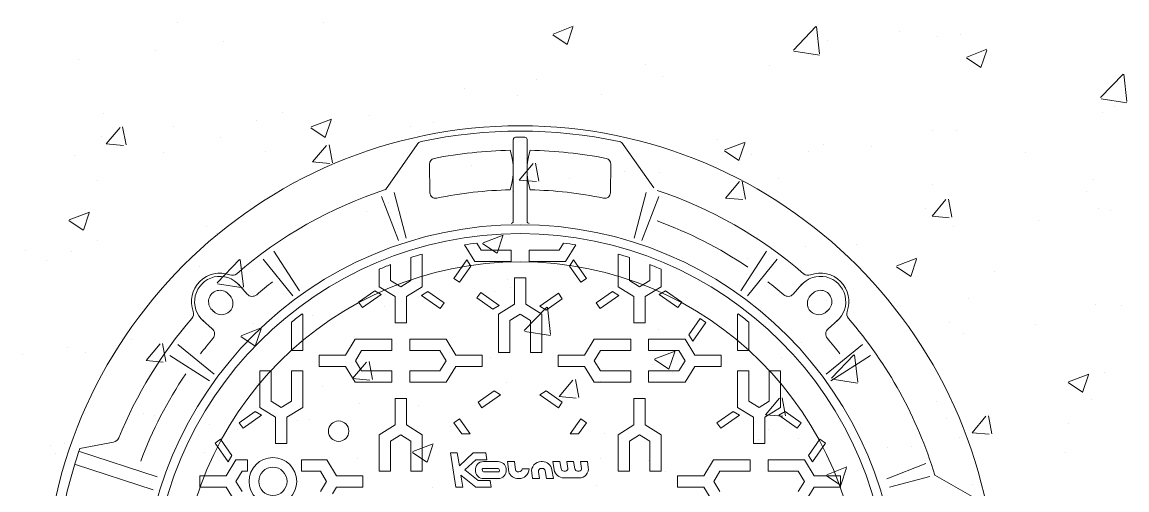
# Model space of a CAD drawing. Header units: millimetres. Extents: x 100 to 1222, y 100 to 694.
# Drawn here: x 308.367 to 312.023, y 530.215 to 531.762 of the extents above; entities that cross this region are included whole.
import ezdxf

# ---------------------------------------------------------------- set-up
doc = ezdxf.new("R2010")
doc.units = ezdxf.units.MM
doc.layers.add('Alvenaria', color=8, linetype='Continuous', lineweight=9)
doc.layers.add('SGC-Conexoes (Linhas Externas)', color=6, linetype='Continuous', lineweight=9)

# ---------------------------------------------------------------- blocks, each defined once
blk = doc.blocks.new('BB-1-LC01-N0-D0-S0', base_point=(-177731.04, -35526.77))
at = {"layer": 'SGC-Conexoes (Linhas Externas)'}
for p, q in [((-177990.53, -35628.17), (-177981.93, -35614.17)), ((-177568.93, -35628.17), (-177560.33, -35614.17)), ((-177471.54, -35628.17), (-177480.14, -35614.17)), ((-178123.48, -35647.93), (-178054.96, -35625.67)), ((-178013.74, -35628.17), (-177990.53, -35628.17)), ((-178013.74, -35628.17), (-178013.74, -35629.67)), ((-178013.74, -35633.17), (-178013.74, -35628.17)), ((-178013.74, -35628.17), (-178013.74, -35628.17)), ((-177981.87, -35633.17), (-177976.34, -35624.17)), ((-177901.81, -35633.17), (-177907.34, -35624.17)), ((-177893.14, -35628.17), (-177896.77, -35622.25)), ((-177869.94, -35628.17), (-177893.14, -35628.17)), ((-177869.94, -35633.17), (-177869.94, -35628.17)), ((-177869.94, -35628.17), (-177869.94, -35629.67)), ((-177869.94, -35628.17), (-177869.94, -35628.17)), ((-177592.14, -35628.17), (-177568.93, -35628.17)), ((-177592.14, -35633.17), (-177592.14, -35628.17)), ((-177592.14, -35628.17), (-177592.14, -35628.17)), ((-177592.14, -35628.17), (-177592.14, -35629.67)), ((-177560.27, -35633.17), (-177554.74, -35624.17)), ((-177480.21, -35633.17), (-177485.74, -35624.17)), ((-177448.34, -35628.17), (-177471.54, -35628.17)), ((-177448.34, -35628.17), (-177448.34, -35629.67)), ((-177448.34, -35633.17), (-177448.34, -35628.17)), ((-177448.34, -35628.17), (-177448.34, -35628.17)), ((-177405.18, -35628.07), (-177369.58, -35637.51)), ((-177365.11, -35638.69), (-177332.32, -35619.76)), ((-178119.75, -35659.42), (-178051.22, -35637.16)), ((-178013.74, -35633.17), (-178013.74, -35638.17)), ((-178013.74, -35638.17), (-178013.74, -35636.67)), ((-178013.74, -35638.17), (-178013.74, -35636.67)), ((-178013.74, -35638.17), (-177990.53, -35638.17)), ((-177990.53, -35638.17), (-177981.93, -35652.17)), ((-177981.87, -35633.17), (-177976.34, -35642.17)), ((-177901.81, -35633.17), (-177907.34, -35642.17)), ((-177893.14, -35638.17), (-177901.74, -35652.17)), ((-177869.94, -35638.17), (-177893.14, -35638.17)), ((-177869.94, -35633.17), (-177869.94, -35638.17)), ((-177869.94, -35638.17), (-177869.94, -35636.67)), ((-177869.94, -35638.17), (-177869.94, -35636.67)), ((-177592.14, -35633.17), (-177592.14, -35638.17)), ((-177592.14, -35638.17), (-177592.14, -35636.67)), ((-177592.14, -35638.17), (-177592.14, -35636.67)), ((-177592.14, -35638.17), (-177568.93, -35638.17)), ((-177568.93, -35638.17), (-177560.33, -35652.17)), ((-177560.27, -35633.17), (-177554.74, -35642.17)), ((-177480.21, -35633.17), (-177485.74, -35642.17)), ((-177471.54, -35638.17), (-177480.14, -35652.17)), ((-177448.34, -35638.17), (-177471.54, -35638.17)), ((-177448.34, -35633.17), (-177448.34, -35638.17)), ((-177448.34, -35638.17), (-177448.34, -35636.67)), ((-177448.34, -35638.17), (-177448.34, -35636.67)), ((-177407.57, -35635.51), (-177373.25, -35648.8)), ((-177971.61, -35642.17), (-177976.34, -35642.17)), ((-177971.61, -35642.17), (-177974.43, -35642.17)), ((-177971.61, -35642.17), (-177971.61, -35652.17)), ((-177924.05, -35642.17), (-177907.34, -35642.17)), ((-177924.05, -35642.17), (-177909.24, -35642.17)), ((-177924.05, -35642.17), (-177924.05, -35652.17)), ((-177855.44, -35642.17), (-177845.44, -35642.17)), ((-177855.44, -35642.17), (-177850.44, -35642.17)), ((-177855.44, -35642.17), (-177855.44, -35674.36)), ((-177855.44, -35642.17), (-177855.44, -35642.17)), ((-177855.44, -35642.17), (-177853.94, -35642.17)), ((-177845.44, -35642.17), (-177846.94, -35642.17)), ((-177845.44, -35642.17), (-177845.44, -35668.77)), ((-177827.44, -35642.17), (-177827.44, -35668.77)), ((-177827.44, -35642.17), (-177827.44, -35666.86)), ((-177822.44, -35642.17), (-177827.44, -35642.17)), ((-177827.44, -35642.17), (-177817.44, -35642.17)), ((-177827.44, -35642.17), (-177824.94, -35642.17)), ((-177827.44, -35642.17), (-177826.19, -35642.17)), ((-177822.44, -35642.17), (-177825.94, -35642.17)), ((-177822.44, -35642.17), (-177824.94, -35642.17)), ((-177822.44, -35642.17), (-177818.94, -35642.17)), ((-177817.44, -35642.17), (-177818.94, -35642.17)), ((-177817.44, -35642.17), (-177817.44, -35674.36)), ((-177817.44, -35642.17), (-177817.44, -35642.17)), ((-177817.44, -35642.17), (-177817.44, -35642.17)), ((-177644.64, -35642.17), (-177644.64, -35674.36)), ((-177644.64, -35642.17), (-177643.14, -35642.17)), ((-177644.64, -35642.17), (-177644.64, -35642.17)), ((-177644.64, -35642.17), (-177644.64, -35642.17)), ((-177634.64, -35642.17), (-177644.64, -35642.17)), ((-177639.64, -35642.17), (-177643.14, -35642.17)), ((-177639.64, -35642.17), (-177636.14, -35642.17)), ((-177639.64, -35642.17), (-177637.14, -35642.17)), ((-177639.64, -35642.17), (-177634.64, -35642.17)), ((-177634.64, -35642.17), (-177637.14, -35642.17)), ((-177634.64, -35642.17), (-177635.89, -35642.17)), ((-177634.64, -35642.17), (-177634.64, -35666.86)), ((-177634.64, -35642.17), (-177634.64, -35668.77)), ((-177616.64, -35642.17), (-177616.64, -35668.77)), ((-177606.64, -35642.17), (-177616.64, -35642.17)), ((-177616.64, -35642.17), (-177615.14, -35642.17)), ((-177606.64, -35642.17), (-177611.64, -35642.17)), ((-177606.64, -35642.17), (-177608.14, -35642.17)), ((-177606.64, -35642.17), (-177606.64, -35674.36)), ((-177606.64, -35642.17), (-177606.64, -35642.17)), ((-177528.14, -35642.17), (-177554.74, -35642.17)), ((-177528.14, -35642.17), (-177552.83, -35642.17)), ((-177528.14, -35642.17), (-177528.14, -35652.17)), ((-177528.14, -35647.17), (-177528.14, -35642.17)), ((-177528.14, -35642.17), (-177528.14, -35644.67)), ((-177528.14, -35642.17), (-177528.14, -35643.42)), ((-177528.14, -35647.17), (-177528.14, -35643.67)), ((-177528.14, -35647.17), (-177528.14, -35644.67)), ((-177528.14, -35647.17), (-177528.14, -35650.67)), ((-177512.34, -35642.17), (-177485.74, -35642.17)), ((-177512.34, -35642.17), (-177512.34, -35643.42)), ((-177512.34, -35642.17), (-177512.34, -35644.67)), ((-177512.34, -35647.17), (-177512.34, -35642.17)), ((-177512.34, -35642.17), (-177512.34, -35652.17)), ((-177512.34, -35642.17), (-177487.64, -35642.17)), ((-177512.34, -35647.17), (-177512.34, -35643.67)), ((-177512.34, -35647.17), (-177512.34, -35644.67)), ((-177512.34, -35647.17), (-177512.34, -35650.67)), ((-177988.81, -35650.52), (-178000.28, -35666.9)), ((-177985.38, -35656.09), (-177995.36, -35670.34)), ((-177988.81, -35650.52), (-177985.38, -35656.09)), ((-177971.61, -35652.17), (-177981.93, -35652.17)), ((-177924.05, -35652.17), (-177901.74, -35652.17)), ((-177528.14, -35652.17), (-177560.33, -35652.17)), ((-177528.14, -35652.17), (-177528.14, -35650.67)), ((-177528.14, -35652.17), (-177528.14, -35652.17)), ((-177528.14, -35652.17), (-177528.14, -35652.17)), ((-177512.34, -35652.17), (-177512.34, -35650.67)), ((-177512.34, -35652.17), (-177480.14, -35652.17)), ((-177512.34, -35652.17), (-177512.34, -35652.17)), ((-177512.34, -35652.17), (-177512.34, -35652.17)), ((-177473.26, -35650.52), (-177476.69, -35656.09)), ((-177476.69, -35656.09), (-177466.71, -35670.34)), ((-177473.26, -35650.52), (-177461.79, -35666.9)), ((-178089.73, -35667.83), (-178119.51, -35662.07)), ((-178000.28, -35666.9), (-177995.36, -35670.34)), ((-177936.84, -35666.57), (-177946.84, -35666.57)), ((-177941.84, -35666.57), (-177946.84, -35666.57)), ((-177946.84, -35666.57), (-177945.34, -35666.57)), ((-177946.84, -35666.57), (-177945.34, -35666.57)), ((-177946.84, -35666.57), (-177946.84, -35689.77)), ((-177941.84, -35666.57), (-177936.84, -35666.57)), ((-177936.84, -35666.57), (-177936.84, -35689.77)), ((-177520.24, -35666.57), (-177525.24, -35666.57)), ((-177525.24, -35666.57), (-177515.24, -35666.57)), ((-177525.24, -35666.57), (-177525.24, -35689.77)), ((-177520.24, -35666.57), (-177515.24, -35666.57)), ((-177515.24, -35666.57), (-177516.74, -35666.57)), ((-177515.24, -35666.57), (-177516.74, -35666.57)), ((-177515.24, -35666.57), (-177515.24, -35689.77)), ((-177461.79, -35666.9), (-177466.71, -35670.34)), ((-177841.44, -35682.96), (-177855.44, -35674.36)), ((-177836.44, -35674.3), (-177845.44, -35668.77)), ((-177836.44, -35674.3), (-177827.44, -35668.77)), ((-177831.44, -35682.96), (-177817.44, -35674.36)), ((-177782.55, -35675.02), (-177789.48, -35684.9)), ((-177775.23, -35675.02), (-177784.56, -35688.34)), ((-177686.84, -35675.02), (-177677.51, -35688.34)), ((-177679.52, -35675.02), (-177672.59, -35684.9)), ((-177630.64, -35682.96), (-177644.64, -35674.36)), ((-177625.64, -35674.3), (-177634.64, -35668.77)), ((-177625.64, -35674.3), (-177616.64, -35668.77)), ((-177620.64, -35682.96), (-177606.64, -35674.36)), ((-177975.57, -35680.02), (-177979.01, -35684.94)), ((-177964.76, -35694.92), (-177979.01, -35684.94)), ((-177959.19, -35691.49), (-177975.57, -35680.02)), ((-177841.44, -35706.17), (-177841.44, -35682.96)), ((-177831.44, -35706.17), (-177831.44, -35682.96)), ((-177789.48, -35684.9), (-177784.56, -35688.34)), ((-177672.59, -35684.9), (-177677.51, -35688.34)), ((-177630.64, -35706.17), (-177630.64, -35682.96)), ((-177620.64, -35706.17), (-177620.64, -35682.96)), ((-177553.97, -35680.02), (-177557.41, -35684.94)), ((-177543.16, -35694.92), (-177557.41, -35684.94)), ((-177537.59, -35691.49), (-177553.97, -35680.02)), ((-177502.88, -35691.49), (-177486.5, -35680.02)), ((-177497.31, -35694.92), (-177483.06, -35684.94)), ((-177486.5, -35680.02), (-177483.06, -35684.94)), ((-177959.19, -35691.49), (-177964.76, -35694.92)), ((-177946.84, -35689.77), (-177960.84, -35698.37)), ((-177936.84, -35689.77), (-177922.84, -35698.37)), ((-177537.59, -35691.49), (-177543.16, -35694.92)), ((-177525.24, -35689.77), (-177539.24, -35698.37)), ((-177515.24, -35689.77), (-177501.24, -35698.37)), ((-177502.88, -35691.49), (-177497.31, -35694.92)), ((-177960.84, -35730.57), (-177960.84, -35698.37)), ((-177941.84, -35698.44), (-177950.84, -35703.97)), ((-177950.84, -35730.57), (-177950.84, -35703.97)), ((-177950.84, -35730.57), (-177950.84, -35705.87)), ((-177941.84, -35698.44), (-177932.84, -35703.97)), ((-177932.84, -35730.57), (-177932.84, -35703.97)), ((-177922.84, -35730.57), (-177922.84, -35698.37)), ((-177841.44, -35706.17), (-177831.44, -35706.17)), ((-177841.44, -35706.17), (-177841.44, -35706.17)), ((-177841.44, -35706.17), (-177839.94, -35706.17)), ((-177836.44, -35706.17), (-177841.44, -35706.17)), ((-177836.44, -35706.17), (-177831.44, -35706.17)), ((-177831.44, -35706.17), (-177832.94, -35706.17)), ((-177831.44, -35706.17), (-177832.94, -35706.17)), ((-177764.77, -35698.02), (-177768.21, -35702.94)), ((-177753.96, -35712.92), (-177768.21, -35702.94)), ((-177748.39, -35709.49), (-177764.77, -35698.02)), ((-177713.68, -35709.49), (-177697.3, -35698.02)), ((-177708.11, -35712.92), (-177693.86, -35702.94)), ((-177697.3, -35698.02), (-177693.86, -35702.94)), ((-177625.64, -35706.17), (-177630.64, -35706.17)), ((-177620.64, -35706.17), (-177630.64, -35706.17)), ((-177630.64, -35706.17), (-177629.14, -35706.17)), ((-177630.64, -35706.17), (-177629.14, -35706.17)), ((-177625.64, -35706.17), (-177620.64, -35706.17)), ((-177620.64, -35706.17), (-177622.14, -35706.17)), ((-177620.64, -35706.17), (-177620.64, -35706.17)), ((-177539.24, -35730.57), (-177539.24, -35698.37)), ((-177520.24, -35698.44), (-177529.24, -35703.97)), ((-177529.24, -35730.57), (-177529.24, -35703.97)), ((-177520.24, -35698.44), (-177511.24, -35703.97)), ((-177511.24, -35730.57), (-177511.24, -35703.97)), ((-177511.24, -35730.57), (-177511.24, -35705.87)), ((-177501.24, -35730.57), (-177501.24, -35698.37)), ((-177748.39, -35709.49), (-177753.96, -35712.92)), ((-177713.68, -35709.49), (-177708.11, -35712.92)), ((-178005.18, -35721.74), (-178040.18, -35744.33)), ((-177885.13, -35734.57), (-177876.53, -35720.57)), ((-177844.34, -35720.57), (-177876.53, -35720.57)), ((-177844.34, -35730.57), (-177844.34, -35720.57)), ((-177844.34, -35725.57), (-177844.34, -35730.57)), ((-177828.54, -35720.57), (-177796.34, -35720.57)), ((-177828.54, -35720.57), (-177828.54, -35725.57)), ((-177828.54, -35720.57), (-177828.54, -35730.57)), ((-177828.54, -35720.57), (-177828.54, -35722.07)), ((-177828.54, -35720.57), (-177828.54, -35720.57)), ((-177787.74, -35734.57), (-177796.34, -35720.57)), ((-177674.33, -35734.57), (-177665.73, -35720.57)), ((-177633.54, -35720.57), (-177665.73, -35720.57)), ((-177633.54, -35720.57), (-177633.54, -35730.57)), ((-177633.54, -35720.57), (-177633.54, -35720.57)), ((-177633.54, -35720.57), (-177633.54, -35725.57)), ((-177633.54, -35720.57), (-177633.54, -35722.07)), ((-177617.74, -35720.57), (-177585.54, -35720.57)), ((-177617.74, -35730.57), (-177617.74, -35720.57)), ((-177617.74, -35725.57), (-177617.74, -35730.57)), ((-177576.94, -35734.57), (-177585.54, -35720.57)), ((-177456.89, -35721.74), (-177421.9, -35744.33)), ((-178000.9, -35727.63), (-178033.2, -35753.93)), ((-177950.84, -35730.57), (-177960.84, -35730.57)), ((-177960.84, -35730.57), (-177960.84, -35730.57)), ((-177960.84, -35730.57), (-177960.84, -35730.57)), ((-177960.84, -35730.57), (-177959.34, -35730.57)), ((-177955.84, -35730.57), (-177959.34, -35730.57)), ((-177955.84, -35730.57), (-177953.34, -35730.57)), ((-177955.84, -35730.57), (-177952.34, -35730.57)), ((-177955.84, -35730.57), (-177950.84, -35730.57)), ((-177950.84, -35730.57), (-177953.34, -35730.57)), ((-177950.84, -35730.57), (-177952.09, -35730.57)), ((-177922.84, -35730.57), (-177932.84, -35730.57)), ((-177932.84, -35730.57), (-177931.34, -35730.57)), ((-177922.84, -35730.57), (-177927.84, -35730.57)), ((-177922.84, -35730.57), (-177924.34, -35730.57)), ((-177922.84, -35730.57), (-177922.84, -35730.57)), ((-177908.34, -35734.57), (-177885.13, -35734.57)), ((-177908.34, -35744.57), (-177908.34, -35734.57)), ((-177908.34, -35739.57), (-177908.34, -35734.57)), ((-177908.34, -35734.57), (-177908.34, -35736.07)), ((-177908.34, -35734.57), (-177908.34, -35736.07)), ((-177876.47, -35739.57), (-177870.94, -35730.57)), ((-177844.34, -35730.57), (-177870.94, -35730.57)), ((-177844.34, -35730.57), (-177869.03, -35730.57)), ((-177844.34, -35730.57), (-177844.34, -35728.07)), ((-177844.34, -35730.57), (-177844.34, -35729.32)), ((-177828.54, -35730.57), (-177828.54, -35729.07)), ((-177828.54, -35730.57), (-177801.94, -35730.57)), ((-177796.41, -35739.57), (-177801.94, -35730.57)), ((-177764.54, -35734.57), (-177787.74, -35734.57)), ((-177764.54, -35734.57), (-177764.54, -35744.57)), ((-177697.54, -35734.57), (-177674.33, -35734.57)), ((-177697.54, -35734.57), (-177697.54, -35744.57)), ((-177665.67, -35739.57), (-177660.14, -35730.57)), ((-177633.54, -35730.57), (-177660.14, -35730.57)), ((-177633.54, -35730.57), (-177633.54, -35729.07)), ((-177617.74, -35730.57), (-177617.74, -35728.07)), ((-177617.74, -35730.57), (-177617.74, -35729.32)), ((-177617.74, -35730.57), (-177591.14, -35730.57)), ((-177617.74, -35730.57), (-177593.04, -35730.57)), ((-177585.61, -35739.57), (-177591.14, -35730.57)), ((-177553.74, -35734.57), (-177576.94, -35734.57)), ((-177553.74, -35734.57), (-177553.74, -35736.07)), ((-177553.74, -35734.57), (-177553.74, -35736.07)), ((-177553.74, -35739.57), (-177553.74, -35734.57)), ((-177553.74, -35744.57), (-177553.74, -35734.57)), ((-177539.24, -35730.57), (-177529.24, -35730.57)), ((-177539.24, -35730.57), (-177537.74, -35730.57)), ((-177539.24, -35730.57), (-177539.24, -35730.57)), ((-177539.24, -35730.57), (-177534.24, -35730.57)), ((-177529.24, -35730.57), (-177530.74, -35730.57)), ((-177511.24, -35730.57), (-177501.24, -35730.57)), ((-177506.24, -35730.57), (-177511.24, -35730.57)), ((-177511.24, -35730.57), (-177508.74, -35730.57)), ((-177511.24, -35730.57), (-177509.99, -35730.57)), ((-177506.24, -35730.57), (-177509.74, -35730.57)), ((-177506.24, -35730.57), (-177508.74, -35730.57)), ((-177506.24, -35730.57), (-177502.74, -35730.57)), ((-177501.24, -35730.57), (-177502.74, -35730.57)), ((-177501.24, -35730.57), (-177501.24, -35730.57)), ((-177501.24, -35730.57), (-177501.24, -35730.57)), ((-177461.17, -35727.63), (-177428.87, -35753.93)), ((-177908.34, -35739.57), (-177908.34, -35744.57)), ((-177908.34, -35744.57), (-177908.34, -35743.07)), ((-177908.34, -35744.57), (-177885.13, -35744.57)), ((-177908.34, -35744.57), (-177908.34, -35744.57)), ((-177885.13, -35744.57), (-177876.53, -35758.57)), ((-177876.47, -35739.57), (-177870.94, -35748.57)), ((-177796.41, -35739.57), (-177801.94, -35748.57)), ((-177787.74, -35744.57), (-177796.34, -35758.57)), ((-177764.54, -35744.57), (-177787.74, -35744.57)), ((-177697.54, -35744.57), (-177674.33, -35744.57)), ((-177674.33, -35744.57), (-177665.73, -35758.57)), ((-177665.67, -35739.57), (-177660.14, -35748.57)), ((-177585.61, -35739.57), (-177591.14, -35748.57)), ((-177576.94, -35744.57), (-177585.54, -35758.57)), ((-177553.74, -35744.57), (-177576.94, -35744.57)), ((-177553.74, -35739.57), (-177553.74, -35744.57)), ((-177553.74, -35744.57), (-177553.74, -35743.07)), ((-177553.74, -35744.57), (-177553.74, -35744.57)), ((-177932.84, -35748.57), (-177922.84, -35748.57)), ((-177932.84, -35748.57), (-177932.84, -35773.58)), ((-177932.84, -35748.57), (-177932.84, -35773.26)), ((-177927.84, -35748.57), (-177932.84, -35748.57)), ((-177932.84, -35748.57), (-177930.34, -35748.57)), ((-177932.84, -35748.57), (-177931.59, -35748.57)), ((-177927.84, -35748.57), (-177931.34, -35748.57)), ((-177927.84, -35748.57), (-177930.34, -35748.57)), ((-177927.84, -35748.57), (-177924.34, -35748.57)), ((-177922.84, -35748.57), (-177924.34, -35748.57)), ((-177922.84, -35748.57), (-177922.84, -35780.76)), ((-177922.84, -35748.57), (-177922.84, -35748.57)), ((-177922.84, -35748.57), (-177922.84, -35748.57)), ((-177844.34, -35748.57), (-177870.94, -35748.57)), ((-177844.34, -35748.57), (-177844.34, -35750.07)), ((-177844.34, -35758.57), (-177844.34, -35748.57)), ((-177844.34, -35758.57), (-177844.34, -35753.57)), ((-177828.54, -35748.57), (-177803.84, -35748.57)), ((-177828.54, -35748.57), (-177801.94, -35748.57)), ((-177828.54, -35748.57), (-177828.54, -35758.57)), ((-177828.54, -35753.57), (-177828.54, -35748.57)), ((-177828.54, -35748.57), (-177828.54, -35751.07)), ((-177828.54, -35748.57), (-177828.54, -35749.82)), ((-177828.54, -35753.57), (-177828.54, -35750.07)), ((-177828.54, -35753.57), (-177828.54, -35751.07)), ((-177828.54, -35753.57), (-177828.54, -35757.07)), ((-177750.04, -35746.76), (-177750.04, -35780.76)), ((-177740.04, -35746.8), (-177750.04, -35746.76)), ((-177740.04, -35746.8), (-177740.04, -35775.17)), ((-177722.04, -35746.87), (-177722.04, -35775.17)), ((-177712.04, -35746.91), (-177722.04, -35746.87)), ((-177722.04, -35747.45), (-177722.04, -35773.26)), ((-177712.04, -35746.91), (-177712.04, -35780.76)), ((-177633.54, -35748.57), (-177660.14, -35748.57)), ((-177633.54, -35748.57), (-177658.23, -35748.57)), ((-177633.54, -35748.57), (-177633.54, -35749.82)), ((-177633.54, -35748.57), (-177633.54, -35751.07)), ((-177633.54, -35753.57), (-177633.54, -35748.57)), ((-177633.54, -35748.57), (-177633.54, -35758.57)), ((-177633.54, -35753.57), (-177633.54, -35750.07)), ((-177633.54, -35753.57), (-177633.54, -35751.07)), ((-177633.54, -35753.57), (-177633.54, -35757.07)), ((-177617.74, -35758.57), (-177617.74, -35748.57)), ((-177617.74, -35748.57), (-177617.74, -35750.07)), ((-177617.74, -35748.57), (-177591.14, -35748.57)), ((-177617.74, -35758.57), (-177617.74, -35753.57)), ((-177539.24, -35748.57), (-177539.24, -35780.76)), ((-177529.24, -35748.57), (-177539.24, -35748.57)), ((-177539.24, -35748.57), (-177539.24, -35748.57)), ((-177539.24, -35748.57), (-177539.24, -35748.57)), ((-177539.24, -35748.57), (-177537.74, -35748.57)), ((-177534.24, -35748.57), (-177537.74, -35748.57)), ((-177534.24, -35748.57), (-177529.24, -35748.57)), ((-177534.24, -35748.57), (-177530.74, -35748.57)), ((-177534.24, -35748.57), (-177531.74, -35748.57)), ((-177529.24, -35748.57), (-177531.74, -35748.57)), ((-177529.24, -35748.57), (-177530.49, -35748.57)), ((-177529.24, -35748.57), (-177529.24, -35773.26)), ((-177529.24, -35748.57), (-177529.24, -35773.58)), ((-177844.34, -35758.57), (-177876.53, -35758.57)), ((-177844.34, -35758.57), (-177844.34, -35757.07)), ((-177844.34, -35758.57), (-177844.34, -35758.57)), ((-177828.54, -35758.57), (-177828.54, -35757.07)), ((-177828.54, -35758.57), (-177796.34, -35758.57)), ((-177828.54, -35758.57), (-177828.54, -35758.57)), ((-177828.54, -35758.57), (-177828.54, -35758.57)), ((-177633.54, -35758.57), (-177665.73, -35758.57)), ((-177633.54, -35758.57), (-177633.54, -35757.07)), ((-177633.54, -35758.57), (-177633.54, -35758.57)), ((-177633.54, -35758.57), (-177633.54, -35758.57)), ((-177617.74, -35758.57), (-177617.74, -35757.07)), ((-177617.74, -35758.57), (-177585.54, -35758.57)), ((-177617.74, -35758.57), (-177617.74, -35758.57)), ((-177578.66, -35756.92), (-177582.09, -35762.49)), ((-177582.09, -35762.49), (-177572.11, -35776.74)), ((-177578.66, -35756.92), (-177567.19, -35773.3)), ((-178011.27, -35775.36), (-178002.66, -35767.72)), ((-177836.44, -35772.97), (-177841.44, -35772.97)), ((-177831.44, -35772.97), (-177841.44, -35772.97)), ((-177841.44, -35772.97), (-177841.44, -35796.17)), ((-177841.44, -35772.97), (-177839.94, -35772.97)), ((-177841.44, -35772.97), (-177839.94, -35772.97)), ((-177836.44, -35772.97), (-177831.44, -35772.97)), ((-177831.44, -35772.97), (-177831.44, -35796.17)), ((-177630.64, -35772.97), (-177630.64, -35796.17)), ((-177625.64, -35772.97), (-177630.64, -35772.97)), ((-177630.64, -35772.97), (-177620.64, -35772.97)), ((-177625.64, -35772.97), (-177620.64, -35772.97)), ((-177620.64, -35772.97), (-177622.14, -35772.97)), ((-177620.64, -35772.97), (-177622.14, -35772.97)), ((-177620.64, -35772.97), (-177620.64, -35796.17)), ((-177567.19, -35773.3), (-177572.11, -35776.74)), ((-177450.8, -35775.36), (-177459.41, -35767.72)), ((-178001.52, -35783.01), (-178002.95, -35784.44)), ((-177923.33, -35781.06), (-177922.84, -35780.76)), ((-177736.04, -35789.36), (-177750.04, -35780.76)), ((-177731.04, -35780.7), (-177740.04, -35775.17)), ((-177731.04, -35780.7), (-177722.04, -35775.17)), ((-177726.04, -35789.36), (-177712.04, -35780.76)), ((-177713.68, -35787.64), (-177708.11, -35784.21)), ((-177708.11, -35784.21), (-177693.86, -35794.19)), ((-177538.74, -35781.06), (-177539.24, -35780.76)), ((-177460.55, -35783.01), (-177459.13, -35784.44)), ((-177870.17, -35786.42), (-177873.61, -35791.34)), ((-177859.36, -35801.32), (-177873.61, -35791.34)), ((-177853.79, -35797.89), (-177870.17, -35786.42)), ((-177818.01, -35797.14), (-177801.63, -35785.67)), ((-177812.44, -35800.57), (-177798.19, -35790.59)), ((-177801.63, -35785.67), (-177798.19, -35790.59)), ((-177755.04, -35784.97), (-177769.29, -35794.94)), ((-177749.47, -35788.39), (-177765.85, -35799.86)), ((-177749.47, -35788.39), (-177755.04, -35784.97)), ((-177749.47, -35788.39), (-177755.04, -35784.97)), ((-177736.04, -35812.57), (-177736.04, -35789.36)), ((-177726.04, -35812.57), (-177726.04, -35789.36)), ((-177713.68, -35787.64), (-177697.3, -35799.11)), ((-177697.3, -35799.11), (-177693.86, -35794.19)), ((-177660.45, -35785.67), (-177663.89, -35790.59)), ((-177649.64, -35800.57), (-177663.89, -35790.59)), ((-177644.07, -35797.14), (-177660.45, -35785.67)), ((-177608.28, -35797.89), (-177591.9, -35786.42)), ((-177602.71, -35801.32), (-177588.46, -35791.34)), ((-177591.9, -35786.42), (-177588.46, -35791.34)), ((-177987.28, -35797.25), (-177988.71, -35798.68)), ((-177979.63, -35807), (-177971.99, -35798.39)), ((-177931.57, -35796.87), (-177957.87, -35829.17)), ((-177925.68, -35801.15), (-177948.27, -35836.15)), ((-177853.79, -35797.89), (-177859.36, -35801.32)), ((-177841.44, -35796.17), (-177855.44, -35804.77)), ((-177831.44, -35796.17), (-177817.44, -35804.77)), ((-177818.01, -35797.14), (-177812.44, -35800.57)), ((-177818.01, -35797.14), (-177812.44, -35800.57)), ((-177765.85, -35799.86), (-177769.29, -35794.94)), ((-177644.07, -35797.14), (-177649.64, -35800.57)), ((-177644.07, -35797.14), (-177649.64, -35800.57)), ((-177630.64, -35796.17), (-177644.64, -35804.77)), ((-177620.64, -35796.17), (-177606.64, -35804.77)), ((-177608.28, -35797.89), (-177602.71, -35801.32)), ((-177536.4, -35801.15), (-177513.81, -35836.15)), ((-177530.51, -35796.87), (-177504.2, -35829.17)), ((-177482.45, -35807), (-177490.09, -35798.39)), ((-177474.79, -35797.25), (-177473.37, -35798.68)), ((-177855.44, -35820.31), (-177855.44, -35804.77)), ((-177836.44, -35804.84), (-177845.44, -35810.37)), ((-177845.44, -35824.35), (-177845.44, -35810.37)), ((-177845.44, -35824.35), (-177845.44, -35812.27)), ((-177836.44, -35804.84), (-177827.44, -35810.37)), ((-177827.44, -35830.66), (-177827.44, -35810.37)), ((-177817.44, -35833.65), (-177817.44, -35804.77)), ((-177789.48, -35812.23), (-177784.56, -35808.79)), ((-177778.01, -35828.61), (-177789.48, -35812.23)), ((-177774.58, -35823.04), (-177784.56, -35808.79)), ((-177736.04, -35812.57), (-177726.04, -35812.57)), ((-177731.04, -35812.57), (-177736.04, -35812.57)), ((-177731.04, -35812.57), (-177726.04, -35812.57)), ((-177726.04, -35812.57), (-177727.54, -35812.57)), ((-177726.04, -35812.57), (-177727.54, -35812.57)), ((-177687.49, -35823.04), (-177677.51, -35808.79)), ((-177684.06, -35828.61), (-177672.59, -35812.23)), ((-177672.59, -35812.23), (-177677.51, -35808.79)), ((-177644.64, -35833.65), (-177644.64, -35804.77)), ((-177625.64, -35804.84), (-177634.64, -35810.37)), ((-177634.64, -35830.66), (-177634.64, -35810.37)), ((-177625.64, -35804.84), (-177616.64, -35810.37)), ((-177616.64, -35824.35), (-177616.64, -35810.37)), ((-177616.64, -35824.35), (-177616.64, -35812.27)), ((-177606.64, -35820.31), (-177606.64, -35804.77)), ((-177778.01, -35828.61), (-177774.58, -35823.04)), ((-177684.06, -35828.61), (-177687.49, -35823.04)), ((-177780.22, -35841.76), (-177771.13, -35826.97)), ((-177738.94, -35826.97), (-177771.13, -35826.97)), ((-177738.94, -35826.97), (-177738.94, -35836.97)), ((-177738.94, -35826.97), (-177738.94, -35828.47)), ((-177738.94, -35826.97), (-177738.94, -35831.97)), ((-177738.94, -35826.97), (-177738.94, -35826.97)), ((-177723.14, -35826.97), (-177690.94, -35826.97)), ((-177723.14, -35826.97), (-177723.14, -35826.97)), ((-177723.14, -35826.97), (-177723.14, -35831.97)), ((-177723.14, -35826.97), (-177723.14, -35828.47)), ((-177723.14, -35826.97), (-177723.14, -35836.97)), ((-177681.85, -35841.76), (-177690.94, -35826.97)), ((-177769.41, -35843.26), (-177765.54, -35836.97)), ((-177738.94, -35836.97), (-177765.54, -35836.97)), ((-177738.94, -35836.97), (-177738.94, -35835.47)), ((-177723.14, -35836.97), (-177723.14, -35835.47)), ((-177723.14, -35836.97), (-177696.54, -35836.97)), ((-177692.67, -35843.26), (-177696.54, -35836.97)), ((-177838.45, -35845.56), (-177853.48, -35884.41)), ((-177831.52, -35847.81), (-177842.19, -35888.08)), ((-177630.55, -35847.81), (-177619.88, -35888.08)), ((-177623.63, -35845.56), (-177608.59, -35884.41)), ((-177737.08, -35934.72), (-177737.08, -35862.67)), ((-177724.99, -35934.72), (-177724.99, -35862.67)), ((-177822.01, -35930.44), (-177850, -35890.46)), ((-177810.69, -35887.78), (-177810.99, -35913.1)), ((-177651.38, -35887.78), (-177651.09, -35913.1)), ((-177640.06, -35930.44), (-177613.22, -35892.11))]:
    blk.add_line(p, q, dxfattribs=at)
blk.add_lwpolyline([(-177784.72, -35646.96), (-177786.5, -35658.22), (-177792.62, -35658.22), (-177787.83, -35628.02), (-177781.72, -35628.02), (-177783.39, -35638.56), (-177770.17, -35628.02), (-177756.56, -35628.02), (-177757.52, -35634.06), (-177768.06, -35634.06), (-177779.73, -35643.36), (-177770.28, -35652.18), (-177760.38, -35652.18), (-177761.34, -35658.22), (-177772.66, -35658.22)], close=True, dxfattribs=at)
for points in [[(-177770.41, -35641.83), (-177770.52, -35642.83, 0.447519), (-177763.52, -35650.67), (-177750.52, -35650.67, 0.381675), (-177743.51, -35644.41), (-177743.4, -35643.41, 0.447519), (-177750.4, -35635.57), (-177763.41, -35635.57, 0.381675)], [(-177732.61, -35635.57), (-177732.14, -35635.57, -0.398025), (-177723.09, -35644.13), (-177729.16, -35644.13, 0.365977), (-177732.14, -35641.61), (-177732.61, -35641.61, 0.277911), (-177735.28, -35643.22), (-177736.12, -35650.67), (-177742.19, -35650.67), (-177741.18, -35641.72, -0.321227)], [(-177701.78, -35635.57), (-177703.03, -35643.45, -0.368919), (-177711.48, -35650.67), (-177712.4, -35650.67, -0.461006), (-177720.85, -35640.78), (-177720.02, -35635.57), (-177713.91, -35635.57), (-177714.88, -35641.72, 0.461006), (-177712.4, -35644.63), (-177711.48, -35644.63, 0.368919), (-177708.99, -35642.51), (-177707.9, -35635.57)], [(-177689.04, -35644.57, 0.461006), (-177691.03, -35642.24), (-177692.54, -35642.24, 0.368919), (-177695.02, -35644.36), (-177696.02, -35650.67), (-177702.13, -35650.67), (-177700.99, -35643.42, -0.368919), (-177692.54, -35636.2), (-177678.9, -35636.2, -0.461006), (-177670.95, -35645.51), (-177671.76, -35650.67), (-177677.88, -35650.67), (-177676.91, -35644.57, 0.461006), (-177678.9, -35642.24), (-177680.41, -35642.24, 0.368919), (-177682.89, -35644.36), (-177683.89, -35650.67), (-177690.01, -35650.67)], [(-177763.41, -35641.61, 0.381675), (-177764.41, -35642.5), (-177764.52, -35643.51, 0.447519), (-177763.52, -35644.63), (-177750.52, -35644.63, 0.381675), (-177749.51, -35643.74), (-177749.4, -35642.73, 0.447519), (-177750.4, -35641.61)]]:
    blk.add_lwpolyline(points, format="xyb", close=True, dxfattribs=at)
for points in [[(-177775.23, -35675.02), (-177782.55, -35675.02)], [(-177679.52, -35675.02), (-177686.84, -35675.02)]]:
    blk.add_lwpolyline(points, dxfattribs=at)
for centre, radius in [((-177731.04, -35526.77), 420), ((-177731.04, -35526.77), 332.79), ((-177731.04, -35526.77), 325), ((-177731.04, -35526.77), 300), ((-177891.2, -35677.44), 9)]:
    blk.add_circle(centre, radius, dxfattribs=at)
at = {"layer": 'SGC-Conexoes (Linhas Externas)', "ltscale": 3}
for radius in [21, 12.5]:
    blk.add_circle((-177949.23, -35633.18), radius, dxfattribs=at)
at = {"layer": 'SGC-Conexoes (Linhas Externas)'}
for centre, radius, start, end in [((-177731.04, -35526.77), 411.36, 189.49077, 199.20361), ((-177731.04, -35526.77), 382.66, 319.18297, 342.99274), ((-177731.04, -35526.77), 357.1, 200.34014, 214.27699), ((-178090.87, -35673.76), 6.04, 22.22011, 79.06303), ((-177731.04, -35526.77), 382.66, 202.22011, 220.81703), ((-177731.04, -35526.77), 357.1, 217.79853, 220.62219), ((-177731.04, -35526.77), 357.1, 319.37781, 322.20147), ((-178006.67, -35763.2), 6.04, 311.57553, 40.62219), ((-177455.4, -35763.2), 6.04, 139.37781, 228.42447), ((-177995.92, -35791.65), 22.39, 129.86329, 320.13671), ((-177731.04, -35526.77), 318.81, 230.73037, 232.90432), ((-177731.04, -35526.77), 318.81, 307.09568, 309.26963), ((-177466.15, -35791.65), 22.39, 219.86329, 50.13671), ((-177995.92, -35791.65), 25.18, 159.73641, 290.26359), ((-178025.21, -35780.84), 6.04, 339.73641, 40.81703), ((-177995.92, -35791.65), 10.07, 134.22987, 315.77013), ((-177994.5, -35790.23), 10.07, 315.77429, 135.77373), ((-177467.58, -35790.23), 10.07, 44.22627, 224.22571), ((-177466.15, -35791.65), 25.18, 249.73641, 20.26359), ((-177466.15, -35791.65), 10.07, 224.22987, 45.77013), ((-177436.87, -35780.84), 6.04, 139.18297, 200.26359), ((-177967.47, -35802.4), 6.04, 49.37781, 138.42447), ((-177731.04, -35526.77), 357.1, 229.37781, 232.26648), ((-177731.04, -35526.77), 357.1, 307.73352, 310.62219), ((-177494.61, -35802.4), 6.04, 41.57553, 130.62219), ((-177985.11, -35820.94), 6.04, 49.18297, 110.26359), ((-177731.04, -35526.77), 382.66, 229.18297, 251.88694), ((-177731.04, -35526.77), 318.81, 247.03331, 248.97166), ((-177731.04, -35526.77), 318.81, 291.02834, 292.96669), ((-177731.04, -35526.77), 357.1, 289.76081, 304.21196), ((-177731.04, -35526.77), 382.66, 288.41111, 310.81703), ((-177476.96, -35820.94), 6.04, 69.73641, 130.81703), ((-177731.04, -35526.77), 318.81, 252.39996, 254.27597), ((-177731.04, -35526.77), 318.81, 285.72403, 287.60004), ((-177731.04, -35526.77), 318.81, 261.12508, 263.08751), ((-177731.04, -35526.77), 318.81, 276.91249, 278.87492), ((-177739.09, -35862.67), 2.01, 0, 90), ((-177722.98, -35862.67), 2.01, 90, 180), ((-177805.69, -35887.84), 5, 78.31798, 179.33041), ((-177731.04, -35526.77), 363.71, 258.31798, 268.62299), ((-177794.83, -35907.82), 57.75, 342.416, 17.584), ((-177667.25, -35907.82), 57.75, 162.416, 197.584), ((-177731.04, -35526.77), 363.71, 271.37701, 281.68202), ((-177656.38, -35887.84), 5, 0.66959, 101.68202), ((-177805.99, -35913.16), 5, 179.33041, 259.02208), ((-177731.04, -35526.77), 398.59, 259.02208, 268.74352), ((-177731.04, -35526.77), 398.59, 271.25648, 280.97792), ((-177656.08, -35913.16), 5, 280.97792, 0.66959), ((-177817.06, -35926.97), 6.04, 215, 257.86821), ((-177645.01, -35926.97), 6.04, 282.13179, 325), ((-177731.04, -35526.77), 415.39, 257.86821, 282.13179), ((-177735.06, -35934.72), 2.01, 180, 269.4343), ((-177731.04, -35526.77), 409.99, 269.4343, 270), ((-177731.04, -35526.77), 409.99, 270, 270.5657), ((-177727.01, -35934.72), 2.01, 270.5657, 0)]:
    blk.add_arc(centre, radius, start, end, dxfattribs=at)

msp = doc.modelspace()

# ---------------------------------------------------------------- linework, layer by layer
at = {"layer": 'Alvenaria'}
for p, q in [((308.8804, 531.7597), (308.8804, 531.7597)), ((309.3645, 531.7623), (309.3645, 531.7623)), ((310.1239, 531.7229), (310.1906, 531.7485)), ((310.1704, 531.6882), (310.1897, 531.7457)), ((310.9191, 531.67), (310.9933, 531.7473)), ((311.006, 531.6571), (310.9955, 531.7476)), ((311.2697, 531.7316), (311.2697, 531.7316)), ((309.034, 531.6988), (309.034, 531.6988)), ((310.1227, 531.7202), (310.1701, 531.6883)), ((311.0313, 531.7002), (311.0313, 531.7002)), ((311.3947, 531.715), (311.3947, 531.715)), ((311.4711, 531.7197), (311.4711, 531.7197)), ((308.809, 531.6669), (308.809, 531.6669)), ((310.9207, 531.6665), (311.0055, 531.6533)), ((311.4928, 531.6467), (311.5595, 531.6723)), ((311.5393, 531.6119), (311.5586, 531.6694)), ((308.5529, 531.6379), (308.5529, 531.6379)), ((310.4297, 531.621), (310.4297, 531.621)), ((310.8393, 531.6197), (310.8393, 531.6197)), ((310.9821, 531.6526), (310.9821, 531.6526)), ((311.4916, 531.644), (311.5389, 531.612)), ((311.9356, 531.5124), (312.0098, 531.5897)), ((312.0226, 531.4995), (312.0121, 531.5899)), ((310.069, 531.5735), (310.069, 531.5735)), ((310.4873, 531.5812), (310.4873, 531.5812)), ((309.8305, 531.5421), (309.8305, 531.5421)), ((310.0062, 531.5202), (310.0062, 531.5202)), ((310.2838, 531.5243), (310.2838, 531.5243)), ((311.9373, 531.5088), (312.022, 531.4957)), ((311.9814, 531.4826), (311.9814, 531.4826)), ((308.6357, 531.4595), (308.6357, 531.4595)), ((309.1442, 531.438), (309.1442, 531.438)), ((309.229, 531.4629), (309.229, 531.4629)), ((309.3236, 531.4157), (309.3903, 531.4413)), ((309.3701, 531.3809), (309.3894, 531.4385)), ((309.5172, 531.4532), (309.5172, 531.4532)), ((311.9406, 531.4636), (311.9406, 531.4636)), ((308.6453, 531.3595), (308.6912, 531.4142)), ((308.7109, 531.3561), (308.6998, 531.4158)), ((308.8682, 531.4154), (308.8682, 531.4154)), ((309.3224, 531.413), (309.3698, 531.3811)), ((309.6526, 531.4166), (309.6526, 531.4166)), ((309.7283, 531.429), (309.7283, 531.429)), ((311.3799, 531.4034), (311.3799, 531.4034)), ((311.4595, 531.4026), (311.4595, 531.4026)), ((308.6298, 531.384), (308.6298, 531.384)), ((309.0225, 531.3818), (309.0225, 531.3818)), ((310.1611, 531.3951), (310.1611, 531.3951)), ((310.6695, 531.3736), (310.6695, 531.3736)), ((310.6925, 531.3394), (310.7592, 531.365)), ((308.6453, 531.3595), (308.7023, 531.3545)), ((308.8365, 531.3316), (308.8365, 531.3316)), ((309.1728, 531.3336), (309.1728, 531.3336)), ((309.3285, 531.2997), (309.3744, 531.3545)), ((309.394, 531.2963), (309.383, 531.356)), ((310.6913, 531.3367), (310.7386, 531.3048)), ((310.739, 531.3047), (310.7583, 531.3622)), ((310.9705, 531.3356), (310.9705, 531.3356)), ((311.0192, 531.3559), (311.0192, 531.3559)), ((311.178, 531.3521), (311.178, 531.3521)), ((311.6865, 531.3306), (311.6865, 531.3306)), ((308.5414, 531.3208), (308.5414, 531.3208)), ((309.3285, 531.2997), (309.3854, 531.2947)), ((309.345, 531.3101), (309.345, 531.3101)), ((310.0117, 531.24), (310.0576, 531.2947)), ((310.0772, 531.2365), (310.0662, 531.2962)), ((310.7807, 531.3245), (310.7807, 531.3245)), ((309.8534, 531.2886), (309.8534, 531.2886)), ((310.3619, 531.2671), (310.3619, 531.2671)), ((310.4758, 531.2641), (310.4758, 531.2641)), ((308.6173, 531.2383), (308.6173, 531.2383)), ((310.0117, 531.2399), (310.0686, 531.2349)), ((310.1792, 531.2453), (310.1792, 531.2453)), ((310.6949, 531.1802), (310.7408, 531.2349)), ((310.7604, 531.1768), (310.7494, 531.2365)), ((310.8704, 531.2456), (310.8704, 531.2456)), ((311.3788, 531.2242), (311.3788, 531.2242)), ((311.9109, 531.242), (311.9109, 531.242)), ((309.8184, 531.1978), (309.8184, 531.1978)), ((309.9946, 531.2032), (309.9946, 531.2032)), ((310.6949, 531.1802), (310.7518, 531.1752)), ((311.8873, 531.2027), (311.8873, 531.2027)), ((309.58, 531.1664), (309.58, 531.1664)), ((311.3554, 531.1467), (311.3554, 531.1467)), ((311.3781, 531.1204), (311.424, 531.1751)), ((311.4436, 531.117), (311.4326, 531.1767)), ((311.9291, 531.1465), (311.9291, 531.1465)), ((308.5233, 531.1085), (308.59, 531.1341)), ((308.5698, 531.0737), (308.5891, 531.1313)), ((309.5056, 531.1361), (309.5056, 531.1361)), ((311.3781, 531.1204), (311.435, 531.1154)), ((311.9693, 531.1383), (311.9693, 531.1383)), ((308.5221, 531.1058), (308.5695, 531.0739)), ((308.9784, 531.0872), (308.9784, 531.0872)), ((311.4479, 531.0855), (311.4479, 531.0855)), ((311.7309, 531.1069), (311.7309, 531.1069)), ((308.6177, 531.0397), (308.6177, 531.0397)), ((309.0109, 531.0647), (309.0109, 531.0647)), ((309.8922, 531.0322), (309.9589, 531.0578)), ((309.9387, 530.9975), (309.958, 531.055)), ((310.7999, 531.0513), (310.7999, 531.0513)), ((308.3792, 531.0083), (308.3792, 531.0083)), ((308.5298, 531.0037), (308.5298, 531.0037)), ((309.8909, 531.0295), (309.9383, 530.9976)), ((310.9589, 531.0185), (310.9589, 531.0185)), ((311.1293, 531.0277), (311.1293, 531.0277)), ((308.4462, 530.9754), (308.4462, 530.9754)), ((309.0123, 530.8998), (309.0865, 530.9771)), ((309.0992, 530.8869), (309.0887, 530.9774)), ((310.7686, 530.9802), (310.7686, 530.9802)), ((311.261, 530.9559), (311.3277, 530.9815)), ((311.3075, 530.9212), (311.3269, 530.9787)), ((308.9547, 530.9539), (308.9547, 530.9539)), ((309.4631, 530.9324), (309.4631, 530.9324)), ((310.2445, 530.956), (310.2445, 530.956)), ((310.4642, 530.9471), (310.4642, 530.9471)), ((310.5301, 530.9488), (310.5301, 530.9488)), ((311.2598, 530.9532), (311.3072, 530.9213)), ((311.5837, 530.9375), (311.5837, 530.9375)), ((309.0139, 530.8963), (309.0986, 530.8832)), ((309.9716, 530.9109), (309.9716, 530.9109)), ((310.48, 530.8894), (310.48, 530.8894)), ((309.689, 530.8606), (309.689, 530.8606)), ((309.9286, 530.8696), (309.9286, 530.8696)), ((309.9831, 530.8861), (309.9831, 530.8861)), ((310.9885, 530.8679), (310.9885, 530.8679)), ((309.494, 530.819), (309.494, 530.819)), ((309.5678, 530.8221), (309.5678, 530.8221)), ((310.0288, 530.7422), (310.103, 530.8195)), ((310.1158, 530.7293), (310.1053, 530.8197)), ((311.0282, 530.8422), (311.0282, 530.8422)), ((311.497, 530.8465), (311.497, 530.8465)), ((311.9175, 530.8294), (311.9175, 530.8294)), ((312.0054, 530.825), (312.0054, 530.825)), ((309.3294, 530.7907), (309.3294, 530.7907)), ((308.9993, 530.7476), (308.9993, 530.7476)), ((309.0919, 530.725), (309.1585, 530.7506)), ((309.1335, 530.7653), (309.1335, 530.7653)), ((309.1384, 530.6902), (309.1577, 530.7478)), ((310.4727, 530.7468), (310.4727, 530.7468)), ((311.4364, 530.7685), (311.4364, 530.7685)), ((311.7187, 530.7626), (311.7187, 530.7626)), ((308.7278, 530.7115), (308.7278, 530.7115)), ((309.0906, 530.7223), (309.138, 530.6904)), ((310.0305, 530.7386), (310.1152, 530.7255)), ((311.4803, 530.7312), (311.4803, 530.7312)), ((308.5182, 530.6866), (308.5182, 530.6866)), ((308.578, 530.6699), (308.578, 530.6699)), ((308.7775, 530.643), (308.8234, 530.6978)), ((308.843, 530.6396), (308.832, 530.6993)), ((310.4607, 530.6487), (310.5274, 530.6743)), ((310.5072, 530.614), (310.5265, 530.6715)), ((310.9473, 530.7014), (310.9473, 530.7014)), ((308.3671, 530.664), (308.3671, 530.664)), ((308.7775, 530.643), (308.8344, 530.638)), ((309.4607, 530.5833), (309.5066, 530.638)), ((309.5262, 530.5798), (309.5152, 530.6395)), ((309.9172, 530.6515), (309.9172, 530.6515)), ((310.4595, 530.646), (310.5069, 530.6141)), ((310.8787, 530.652), (310.8787, 530.652)), ((311.0454, 530.5845), (311.1196, 530.6618)), ((311.1323, 530.5716), (311.1218, 530.6621)), ((310.4526, 530.63), (310.4526, 530.63)), ((310.518, 530.6045), (310.518, 530.6045)), ((311.8296, 530.5725), (311.8963, 530.5981)), ((311.8761, 530.5377), (311.8954, 530.5952)), ((311.9474, 530.6042), (311.9474, 530.6042)), ((309.4607, 530.5832), (309.5176, 530.5783)), ((309.9715, 530.569), (309.9715, 530.569)), ((310.1439, 530.5235), (310.1898, 530.5782)), ((310.2094, 530.5201), (310.1984, 530.5798)), ((310.2796, 530.5731), (310.2796, 530.5731)), ((311.047, 530.581), (311.1317, 530.5678)), ((311.8284, 530.5698), (311.8757, 530.5378)), ((309.3617, 530.5561), (309.3617, 530.5561)), ((310.1439, 530.5235), (310.2008, 530.5185)), ((309.4824, 530.5019), (309.4824, 530.5019)), ((309.678, 530.4939), (309.678, 530.4939)), ((310.8271, 530.4637), (310.873, 530.5185)), ((310.8926, 530.4603), (310.8816, 530.52)), ((311.3919, 530.5089), (311.3919, 530.5089)), ((311.9059, 530.5124), (311.9059, 530.5124)), ((308.7692, 530.4672), (308.7692, 530.4672)), ((308.8062, 530.4608), (308.8062, 530.4608)), ((310.8271, 530.4637), (310.884, 530.4587)), ((311.4248, 530.4514), (311.4248, 530.4514)), ((311.5103, 530.404), (311.5562, 530.4587)), ((311.5758, 530.4005), (311.5648, 530.4602)), ((308.9877, 530.4305), (308.9877, 530.4305)), ((309.0788, 530.4151), (309.0788, 530.4151)), ((309.2776, 530.4457), (309.2776, 530.4457)), ((309.3173, 530.4464), (309.3173, 530.4464)), ((309.7861, 530.4242), (309.7861, 530.4242)), ((310.8365, 530.4135), (310.8365, 530.4135)), ((311.8289, 530.4344), (311.8289, 530.4344)), ((310.2946, 530.4027), (310.2946, 530.4027)), ((310.803, 530.3812), (310.803, 530.3812)), ((310.9357, 530.3843), (310.9357, 530.3843)), ((311.4682, 530.3869), (311.4682, 530.3869)), ((311.5103, 530.4039), (311.5672, 530.3989)), ((308.4615, 530.3607), (308.4615, 530.3607)), ((308.5066, 530.3695), (308.5066, 530.3695)), ((309.6604, 530.3415), (309.7271, 530.3671)), ((309.7069, 530.3067), (309.7262, 530.3643)), ((311.2297, 530.3555), (311.2297, 530.3555)), ((311.3115, 530.3597), (311.3115, 530.3597)), ((308.4773, 530.3359), (308.4773, 530.3359)), ((308.97, 530.3392), (308.97, 530.3392)), ((309.4785, 530.3177), (309.4785, 530.3177)), ((309.6592, 530.3388), (309.7066, 530.3069)), ((310.281, 530.3182), (310.281, 530.3182)), ((310.441, 530.3129), (310.441, 530.3129)), ((311.82, 530.3383), (311.82, 530.3383)), ((309.9869, 530.2962), (309.9869, 530.2962)), ((310.4954, 530.2748), (310.4954, 530.2748)), ((310.6282, 530.2763), (310.6282, 530.2763)), ((311.0293, 530.2652), (311.096, 530.2908)), ((311.0758, 530.2305), (311.0951, 530.288)), ((309.9599, 530.2519), (309.9599, 530.2519)), ((311.0039, 530.2533), (311.0039, 530.2533)), ((311.028, 530.2625), (311.0754, 530.2306)), ((311.5123, 530.2318), (311.5123, 530.2318)), ((309.7255, 530.2228), (309.7255, 530.2228)), ((310.2674, 530.2288), (310.2674, 530.2288))]:
    msp.add_line(p, q, dxfattribs=at)

# ---------------------------------------------------------------- block references
at = {"layer": 'SGC-Conexoes (Linhas Externas)', "xscale": -0.00375, "yscale": 0.00375, "zscale": 0.00375, "rotation": 180}
msp.add_blockref('BB-1-LC01-N0-D0-S0', (310.0151, 529.8442), dxfattribs=at)

doc.saveas('drawing.dxf')
